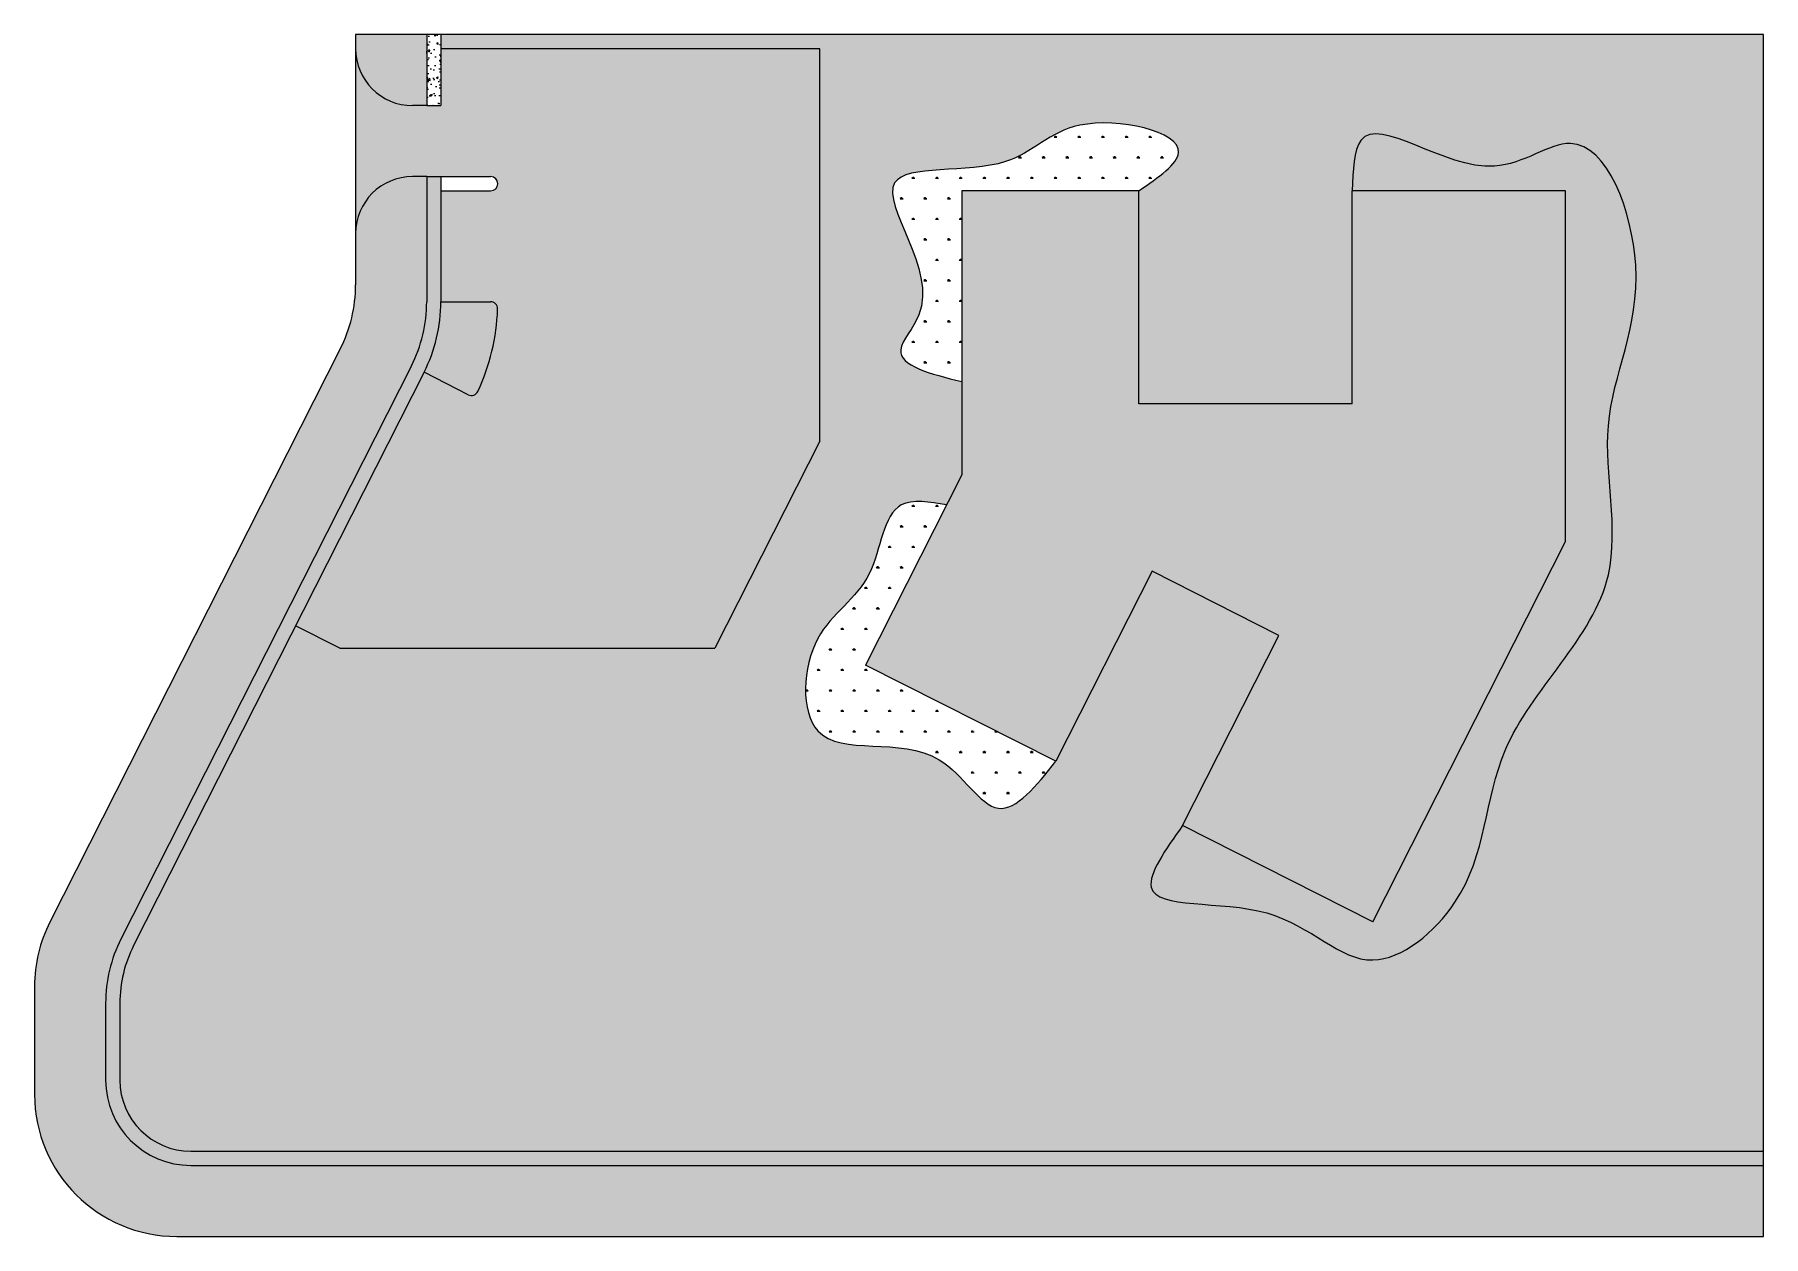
# Model space of a CAD drawing. Header units: inches. Extents: x 746 to 8045, y 2372 to 7448.
import ezdxf

# ---------------------------------------------------------------- set-up
doc = ezdxf.new("R2010")
doc.units = ezdxf.units.IN
doc.header["$MEASUREMENT"] = 0
for name, color, linetype in [('Building', 31, 'Continuous'), ('Grass', 112, 'Continuous'), ('Mulch', 243, 'Continuous'), ('Parking', 8, 'Continuous'), ('Pond', 161, 'Continuous'), ('Sidewalk', 254, 'Continuous')]:
    doc.layers.add(name, color=color, linetype=linetype)
pattern_1 = [(50, (0, 0), (71.72602, -6.2752), [7.5, -82.5]), (355, (0, 0), (-13.87513, 75.2192), [6, -66]), (100.45144, (5.98, -0.52), (57.8509, 68.944), [6.374, -70.1142]), (46.1842, (0, 20), (106.7241, -16.5519), [11.25, -123.75]), (96.6356, (8.89, 18.62), (93.4662, 97.4119), [9.561, -105.1714]), (351.1842, (0, 20), (93.4662, 97.4119), [9, -99]), (21, (10, 15), (59.6907, -40.2619), [7.5, -82.5]), (326, (10, 15), (24.33153, 72.515), [6, -66]), (71.45144, (14.974, 11.645), (84.02224, 32.2531), [6.374, -70.1142]), (37.5, (0, 0), (1.215986, 33.289385), [0, -65.2, 0, -67, 0, -66.25]), (7.5, (0, 0), (26.30695, 39.44117), [0, -38.2, 0, -63.7, 0, -25.25]), (327.5, (-22.3, 0), (53.382244, -2.25549), [0, -25, 0, -78, 0, -103.5]), (317.5, (-32.3, 0), (58.31862, 10.0105), [0, -32.5, 0, -51.8, 0, -73.5])]

msp = doc.modelspace()

# ---------------------------------------------------------------- hatches: boundary and pattern name
at = {"layer": 'Building'}
h = msp.add_hatch(color=256, dxfattribs=at)
h.dxf.hatch_style = 1
h.paths.add_polyline_path([(7208.7, 5307), (7208.7, 6788.4), (6308.7, 6788.4), (6308.7, 5888.4), (5408.7, 5888.4), (5408.7, 6788.4), (4661, 6788.4), (4661, 5588.4), (4254.4, 4785.5), (5057.3, 4378.9), (5463.9, 5181.8), (5999.2, 4910.7), (5592.6, 4107.8), (6395.5, 3701.2)])
at = {"layer": 'Grass'}
h = msp.add_hatch(dxfattribs=at)
h.set_pattern_fill('GRASS', color=256, scale=50)
h.paths.add_polyline_path([(8044.9, 2732.1), (8044.9, 7448.4), (2461.6, 7448.4), (2461.6, 7388.4), (4061, 7388.4), (4061, 5731.7), (3617.9, 4856.7), (2035.1, 4856.7), (1848.2, 4951.3), (1164.4, 3601.2, 0.117738), (1106.2, 3357.2), (1106.2, 3032.1, 0.414214), (1406.2, 2732.1)])
edge = h.paths.add_edge_path(flags=16)
edge.add_spline(control_points=[(7236.4, 3937.8), (7087.9, 3793.2), (6873.1, 3182.7), (6347.7, 3532.5), (5466.1, 3471.4), (4905.7, 2904.8), (6222.4, 3158), (7934.6, 2712.1), (7764, 4050.4), (7384.9, 4082.4), (7236.4, 3937.8)], knot_values=[0, 0, 0, 0, 1, 2, 3, 4, 5, 6, 7, 8, 8, 8, 8], degree=3, periodic=0)
edge = h.paths.add_edge_path(flags=16)
edge.add_spline(control_points=[(1843.1, 4065.3), (1639.5, 3996.3), (1406.7, 3675.5), (1369.5, 3076.7), (1867.6, 3232.2), (2294.2, 3095.6), (4052.5, 3180.1), (4540.4, 3549.7), (3174.9, 4707.7), (2628.5, 4089.7), (2046.7, 4134.3), (1843.1, 4065.3)], knot_values=[0, 0, 0, 0, 1, 2, 3, 4, 5, 6, 7, 8, 9, 9, 9, 9], degree=3, periodic=0)
edge = h.paths.add_edge_path(flags=16)
edge.add_spline(control_points=[(6308.7, 6788.4), (6312, 6875.1), (6323.8, 7192.3), (6852.1, 6745.8), (7325.3, 7147.6), (7617.3, 6366.6), (7305.6, 5844.1), (7520.5, 5050.8), (6857.4, 4519), (6882.2, 3838.5), (6355.8, 3409.9), (6020.1, 3834.2), (5324, 3727.9), (5520.2, 4005.4), (5592.6, 4107.8)], knot_values=[0, 0, 0, 0, 215.978743, 790.546484, 1125.183804, 1708.592588, 2397.491232, 3025.398805, 3887.048273, 4561.793062, 4985.02105, 5475.767716, 5974.985787, 6267.048264, 6267.048264, 6267.048264, 6267.048264], degree=3, periodic=0)
edge.add_line((5592.6, 4107.8), (5999.2, 4910.7))
edge.add_line((5999.2, 4910.7), (5463.9, 5181.8))
edge.add_line((5463.9, 5181.8), (5057.3, 4378.9))
edge.add_spline(control_points=[(5057.3, 4378.9), (4974.2, 4274.7), (4805.1, 4062.8), (4552.3, 4539.9), (3968.3, 4333.6), (3995.1, 4945.5), (4311.7, 5112.3), (4332, 5507.5), (4524.4, 5474), (4596.7, 5461.5)], knot_values=[0, 0, 0, 0, 312.825846, 635.923743, 1162.643913, 1553.193148, 1904.236779, 2222.494248, 2413.877177, 2413.877177, 2413.877177, 2413.877177], degree=3, periodic=0)
edge.add_line((4596.7, 5461.5), (4661, 5588.4))
edge.add_line((4661, 5588.4), (4661, 5982.6))
edge.add_spline(control_points=[(4661, 5982.6), (4528.2, 6015.5), (4319.6, 6067.1), (4627.2, 6381), (4118.7, 6951.7), (4874.1, 6829.1), (5109.1, 7147.4), (5724.1, 7007.4), (5490.4, 6845.2), (5408.7, 6788.4)], knot_values=[0, 0, 0, 0, 291.166516, 457.403971, 1024.190734, 1500.696972, 1850.443806, 2282.810076, 2515.385715, 2515.385715, 2515.385715, 2515.385715], degree=3, periodic=0)
edge.add_line((5408.7, 6788.4), (5408.7, 5888.4))
edge.add_line((5408.7, 5888.4), (6308.7, 5888.4))
edge.add_line((6308.7, 5888.4), (6308.7, 6788.4))
h.paths.add_polyline_path([(2390.4, 6021.9), (2577.3, 5927.2, 0.424352), (2618.1, 5941.4, 0.100288), (2701.1, 6289, 0.424352), (2671.1, 6320.1), (2461.6, 6320.1, -0.117738)], flags=17)
h.paths.add_polyline_path([(2101.6, 7448.4), (2101.6, 7388.4, 0.414214), (2341.6, 7148.4), (2401.6, 7148.4), (2401.6, 7448.4)])
h.paths.add_polyline_path([(2401.6, 6848.4), (2341.6, 6848.4, 0.414214), (2101.6, 6608.4), (2101.6, 6391.7, -0.117738), (2036.9, 6120.6), (810.9, 3699.9, 0.117738), (746.2, 3428.8), (746.2, 2972.1, 0.414214), (1346.2, 2372.1), (8044.9, 2372.1), (8044.9, 2672.1), (1406.2, 2672.1, -0.414214), (1046.2, 3032.1), (1046.2, 3357.2, -0.117738), (1110.9, 3628.3), (2336.9, 6049, 0.117738), (2401.6, 6320.1)])
at = {"layer": 'Mulch'}
h = msp.add_hatch(dxfattribs=at)
h.set_pattern_fill('SWAMP', color=256, scale=100)
edge = h.paths.add_edge_path()
edge.add_spline(control_points=[(5592.6, 4107.8), (5520.2, 4005.4), (5324, 3727.9), (6020.1, 3834.2), (6355.8, 3409.9), (6882.2, 3838.5), (6857.4, 4519), (7520.5, 5050.8), (7305.6, 5844.1), (7617.3, 6366.6), (7325.3, 7147.6), (6852.1, 6745.8), (6323.8, 7192.3), (6312, 6875.1), (6308.7, 6788.4)], knot_values=[0, 0, 0, 0, 292.062477, 791.280548, 1282.027214, 1705.255202, 2379.999991, 3241.649459, 3869.557032, 4558.455676, 5141.86446, 5476.50178, 6051.069521, 6267.048264, 6267.048264, 6267.048264, 6267.048264], degree=3, periodic=0)
edge.add_line((6308.7, 6788.4), (7208.7, 6788.4))
edge.add_line((7208.7, 6788.4), (7208.7, 5307))
edge.add_line((7208.7, 5307), (6395.5, 3701.2))
edge.add_line((6395.5, 3701.2), (5592.6, 4107.8))
h = msp.add_hatch(dxfattribs=at)
h.set_pattern_fill('SWAMP', color=256, scale=100)
edge = h.paths.add_edge_path()
edge.add_spline(control_points=[(5408.7, 6788.4), (5490.4, 6845.2), (5724.1, 7007.4), (5109.1, 7147.4), (4874.1, 6829.1), (4118.7, 6951.7), (4627.2, 6381), (4319.6, 6067.1), (4528.2, 6015.5), (4661, 5982.6)], knot_values=[0, 0, 0, 0, 232.57564, 664.941909, 1014.688743, 1491.194981, 2057.981745, 2224.219199, 2515.385716, 2515.385716, 2515.385716, 2515.385716], degree=3, periodic=0)
edge.add_line((4661, 5982.6), (4661, 6788.4))
edge.add_line((4661, 6788.4), (5408.7, 6788.4))
h = msp.add_hatch(dxfattribs=at)
h.set_pattern_fill('SWAMP', color=256, scale=100)
edge = h.paths.add_edge_path()
edge.add_spline(control_points=[(4596.7, 5461.5), (4524.4, 5474), (4332, 5507.5), (4311.7, 5112.3), (3995.1, 4945.5), (3968.3, 4333.6), (4552.3, 4539.9), (4805.1, 4062.8), (4974.2, 4274.7), (5057.3, 4378.9)], knot_values=[0, 0, 0, 0, 191.382928, 509.640398, 860.684029, 1251.233264, 1777.953434, 2101.051331, 2413.877177, 2413.877177, 2413.877177, 2413.877177], degree=3, periodic=0)
edge.add_line((5057.3, 4378.9), (4254.4, 4785.5))
edge.add_line((4254.4, 4785.5), (4596.7, 5461.5))
at = {"layer": 'Parking'}
h = msp.add_hatch(color=256, dxfattribs=at)
h.dxf.hatch_style = 1
h.paths.add_polyline_path([(2618.1, 5941.4, -0.424352), (2577.3, 5927.2), (2390.4, 6021.9), (1848.2, 4951.3), (2035.1, 4856.7), (3617.9, 4856.7), (4061, 5731.7), (4061, 7388.4), (2461.6, 7388.4), (2461.6, 7148.4), (2341.6, 7148.4, -0.414214), (2101.6, 7388.4), (2101.6, 6608.4, -0.414214), (2341.6, 6848.4), (2461.6, 6848.4), (2671.6, 6848.4, -0.414214), (2701.6, 6818.4, -0.414214), (2671.6, 6788.4), (2461.6, 6788.4), (2461.6, 6320.1), (2671.1, 6320.1, -0.424352), (2701.1, 6289, -0.100288)])
at = {"layer": 'Pond'}
h = msp.add_hatch(color=256, dxfattribs=at)
h.dxf.hatch_style = 1
edge = h.paths.add_edge_path()
edge.add_spline(control_points=[(1843.1, 4065.3), (1639.5, 3996.3), (1406.7, 3675.5), (1369.5, 3076.7), (1867.6, 3232.2), (2294.2, 3095.6), (4052.5, 3180.1), (4540.4, 3549.7), (3174.9, 4707.7), (2628.5, 4089.7), (2046.7, 4134.3), (1843.1, 4065.3)], knot_values=[0, 0, 0, 0, 1, 2, 3, 4, 5, 6, 7, 8, 9, 9, 9, 9], degree=3, periodic=0)
h = msp.add_hatch(color=256, dxfattribs=at)
h.dxf.hatch_style = 1
edge = h.paths.add_edge_path()
edge.add_spline(control_points=[(7236.4, 3937.8), (7087.9, 3793.2), (6873.1, 3182.7), (6347.7, 3532.5), (5466.1, 3471.4), (4905.7, 2904.8), (6222.4, 3158), (7934.6, 2712.1), (7764, 4050.4), (7384.9, 4082.4), (7236.4, 3937.8)], knot_values=[0, 0, 0, 0, 1, 2, 3, 4, 5, 6, 7, 8, 8, 8, 8], degree=3, periodic=0)
at = {"layer": 'Sidewalk'}
h = msp.add_hatch(dxfattribs=at)
h.set_pattern_fill('AR-CONC', color=256, scale=10)
h.set_pattern_definition(pattern_1)
h.paths.add_polyline_path([(2461.6, 7448.4), (2401.6, 7448.4), (2401.6, 7148.4), (2461.6, 7148.4)])
h = msp.add_hatch(dxfattribs=at)
h.set_pattern_fill('AR-CONC', color=256, scale=10)
h.set_pattern_definition(pattern_1)
h.paths.add_polyline_path([(8044.9, 2732.1), (1406.2, 2732.1, -0.414214), (1106.2, 3032.1), (1106.2, 3357.2, -0.117738), (1164.4, 3601.2), (2390.4, 6021.9, 0.117738), (2461.6, 6320.1), (2461.6, 6848.4), (2401.6, 6848.4), (2401.6, 6320.1, -0.117738), (2336.9, 6049), (1110.9, 3628.3, 0.117738), (1046.2, 3357.2), (1046.2, 3032.1, 0.414214), (1406.2, 2672.1), (8044.9, 2672.1)])

# ---------------------------------------------------------------- linework, layer by layer
for p, q in [((8044.9, 7448.4), (2101.6, 7448.4)), ((2101.6, 7448.4), (2101.6, 7388.4)), ((8044.9, 2372.1), (8044.9, 7448.4)), ((2101.6, 7388.4), (2101.6, 6608.4)), ((4061, 7388.4), (2461.6, 7388.4)), ((4061, 5731.7), (4061, 7388.4)), ((2401.6, 7148.4), (2341.6, 7148.4)), ((2401.6, 6848.4), (2341.6, 6848.4)), ((2461.6, 6848.4), (2671.6, 6848.4)), ((2461.6, 6788.4), (2671.6, 6788.4)), ((2701.6, 6818.4), (2701.6, 6818.4)), ((2101.6, 6608.4), (2101.6, 6391.7)), ((2461.6, 6320.1), (2671.1, 6320.1)), ((2036.9, 6120.6), (810.9, 3699.9)), ((2390.4, 6021.9), (2390.4, 6021.9)), ((2577.3, 5927.2), (2390.4, 6021.9)), ((4061, 5731.7), (3617.9, 4856.7)), ((2035.1, 4856.7), (1848.2, 4951.3)), ((2035.1, 4856.7), (3617.9, 4856.7)), ((746.2, 3428.8), (746.2, 2972.1)), ((1346.2, 2372.1), (8044.9, 2372.1))]:
    msp.add_line(p, q)
for centre, radius, start, end in [((2341.6, 7388.4), 240, 180, 270), ((2341.6, 6608.4), 240, 90, 180), ((2671.6, 6818.4), 30, 0, 90), ((2671.6, 6818.4), 30, 270, 0), ((1501.6, 6391.7), 600, 333.14012, 0), ((1801.6, 6320.1), 900, 335.11623, 358.02389), ((2671.1, 6290.1), 30, 358.02389, 90), ((2590.8, 5954), 30, 243.14012, 335.11623), ((1346.2, 3428.8), 600, 153.14012, 180), ((1346.2, 2972.1), 600, 180, 270)]:
    msp.add_arc(centre, radius, start, end)
at = {"layer": 'Building'}
for p, q in [((5408.7, 6788.4), (4661, 6788.4)), ((5408.7, 5888.4), (5408.7, 6788.4)), ((7208.7, 6788.4), (6308.7, 6788.4)), ((6308.7, 5888.4), (6308.7, 6788.4)), ((7208.7, 5307), (7208.7, 6788.4)), ((6308.7, 5888.4), (5408.7, 5888.4)), ((6395.5, 3701.2), (7208.7, 5307)), ((5592.6, 4107.8), (5999.2, 4910.7)), ((5057.3, 4378.9), (4254.4, 4785.5)), ((6395.5, 3701.2), (5592.6, 4107.8))]:
    msp.add_line(p, q, dxfattribs=at)
for points in [[(4661, 6788.4), (4661, 5588.4), (4254.4, 4785.5)], [(5999.2, 4910.7), (5463.9, 5181.8), (5057.3, 4378.9)]]:
    msp.add_lwpolyline(points, dxfattribs=at)
at = {"layer": 'Mulch'}
for points in [[(5408.7, 6788.4), (5576, 6950), (5159.3, 7065.4), (4845.1, 6911.6), (4377.2, 6821.9), (4479.7, 6264.5), (4402.8, 6117.1), (4661, 5982.6)], [(5592.6, 4107.8), (5460.6, 3847.3), (5947.8, 3738.4), (6396.6, 3539.8), (6742.8, 3783.3), (6954.3, 4424), (7390.2, 5167.2), (7390.2, 5795.2), (7505.6, 6474.3), (7230, 6988.5), (6909.4, 6892.4), (6345.3, 7001.3), (6308.7, 6788.4)], [(4596.7, 5461.5), (4405.3, 5461.5), (4270.8, 5173), (4053, 4897.7), (4053, 4507.2), (4565.5, 4385.5), (4815.3, 4180.7), (5057.3, 4378.9)]]:
    msp.add_spline(points, degree=3, dxfattribs=at)
at = {"layer": 'Sidewalk'}
for p, q in [((2401.6, 7448.4), (2401.6, 7148.4)), ((2461.6, 7448.4), (2461.6, 7148.4)), ((2401.6, 7148.4), (2461.6, 7148.4)), ((2401.6, 6848.4), (2401.6, 6320.1)), ((2401.6, 6848.4), (2461.6, 6848.4)), ((2461.6, 6848.4), (2461.6, 6320.1)), ((2336.9, 6049), (1110.9, 3628.3)), ((2390.4, 6021.9), (1164.4, 3601.2)), ((1046.2, 3357.2), (1046.2, 3032.1)), ((1106.2, 3357.2), (1106.2, 3032.1)), ((1406.2, 2732.1), (8044.9, 2732.1)), ((1406.2, 2672.1), (8044.9, 2672.1))]:
    msp.add_line(p, q, dxfattribs=at)
for centre, radius, start, end in [((1801.6, 6320.1), 600, 333.14012, 0), ((1801.6, 6320.1), 660, 333.14012, 0), ((1646.2, 3357.2), 600, 153.14012, 180), ((1646.2, 3357.2), 540, 153.14012, 180), ((1406.2, 3032.1), 360, 180, 270), ((1406.2, 3032.1), 300, 180, 270)]:
    msp.add_arc(centre, radius, start, end, dxfattribs=at)

doc.saveas('drawing.dxf')
